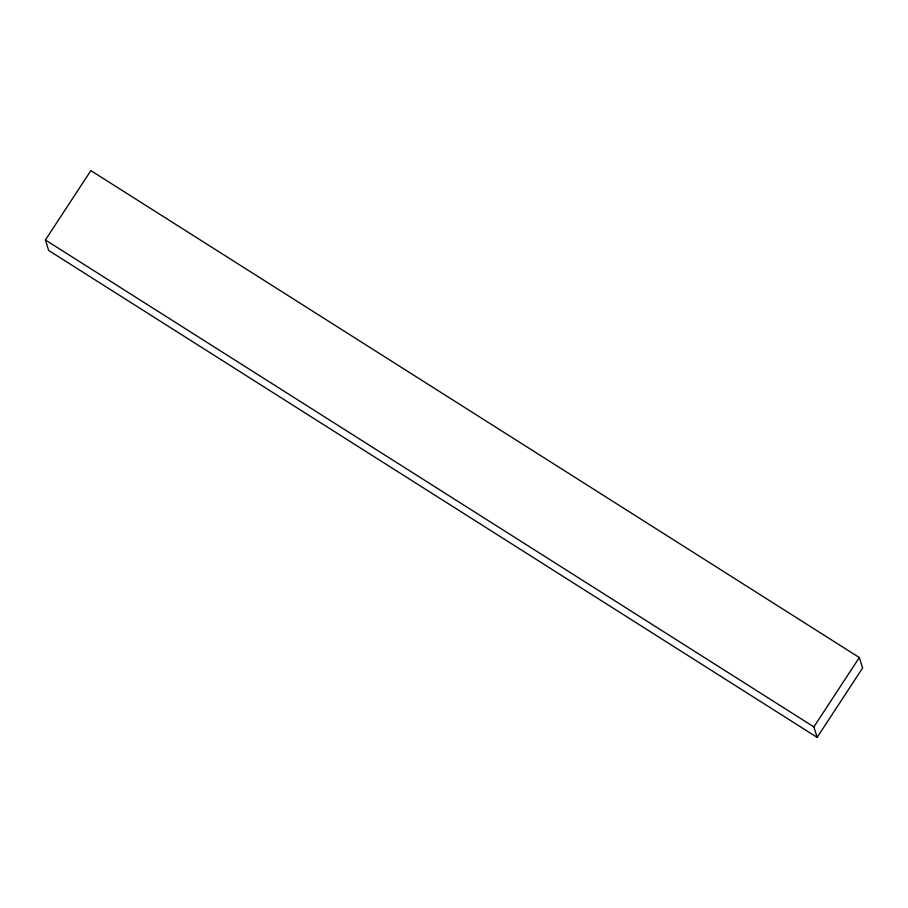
<?xml version="1.0" encoding="UTF-8"?>
<svg xmlns="http://www.w3.org/2000/svg" width="908" height="908" viewBox="0 0 908 908"><rect width="100%" height="100%" fill="white"/><g stroke="black" fill="none" stroke-linecap="round" stroke-linejoin="round"><path stroke-width="1.36" d="M45.4 239.984L90.857 170.613L859.331 657.54L862.6 668.016L817.143 737.387L48.669 250.46L45.4 239.984L813.874 726.899L817.143 737.387M813.874 726.899L859.331 657.54"/></g></svg>
